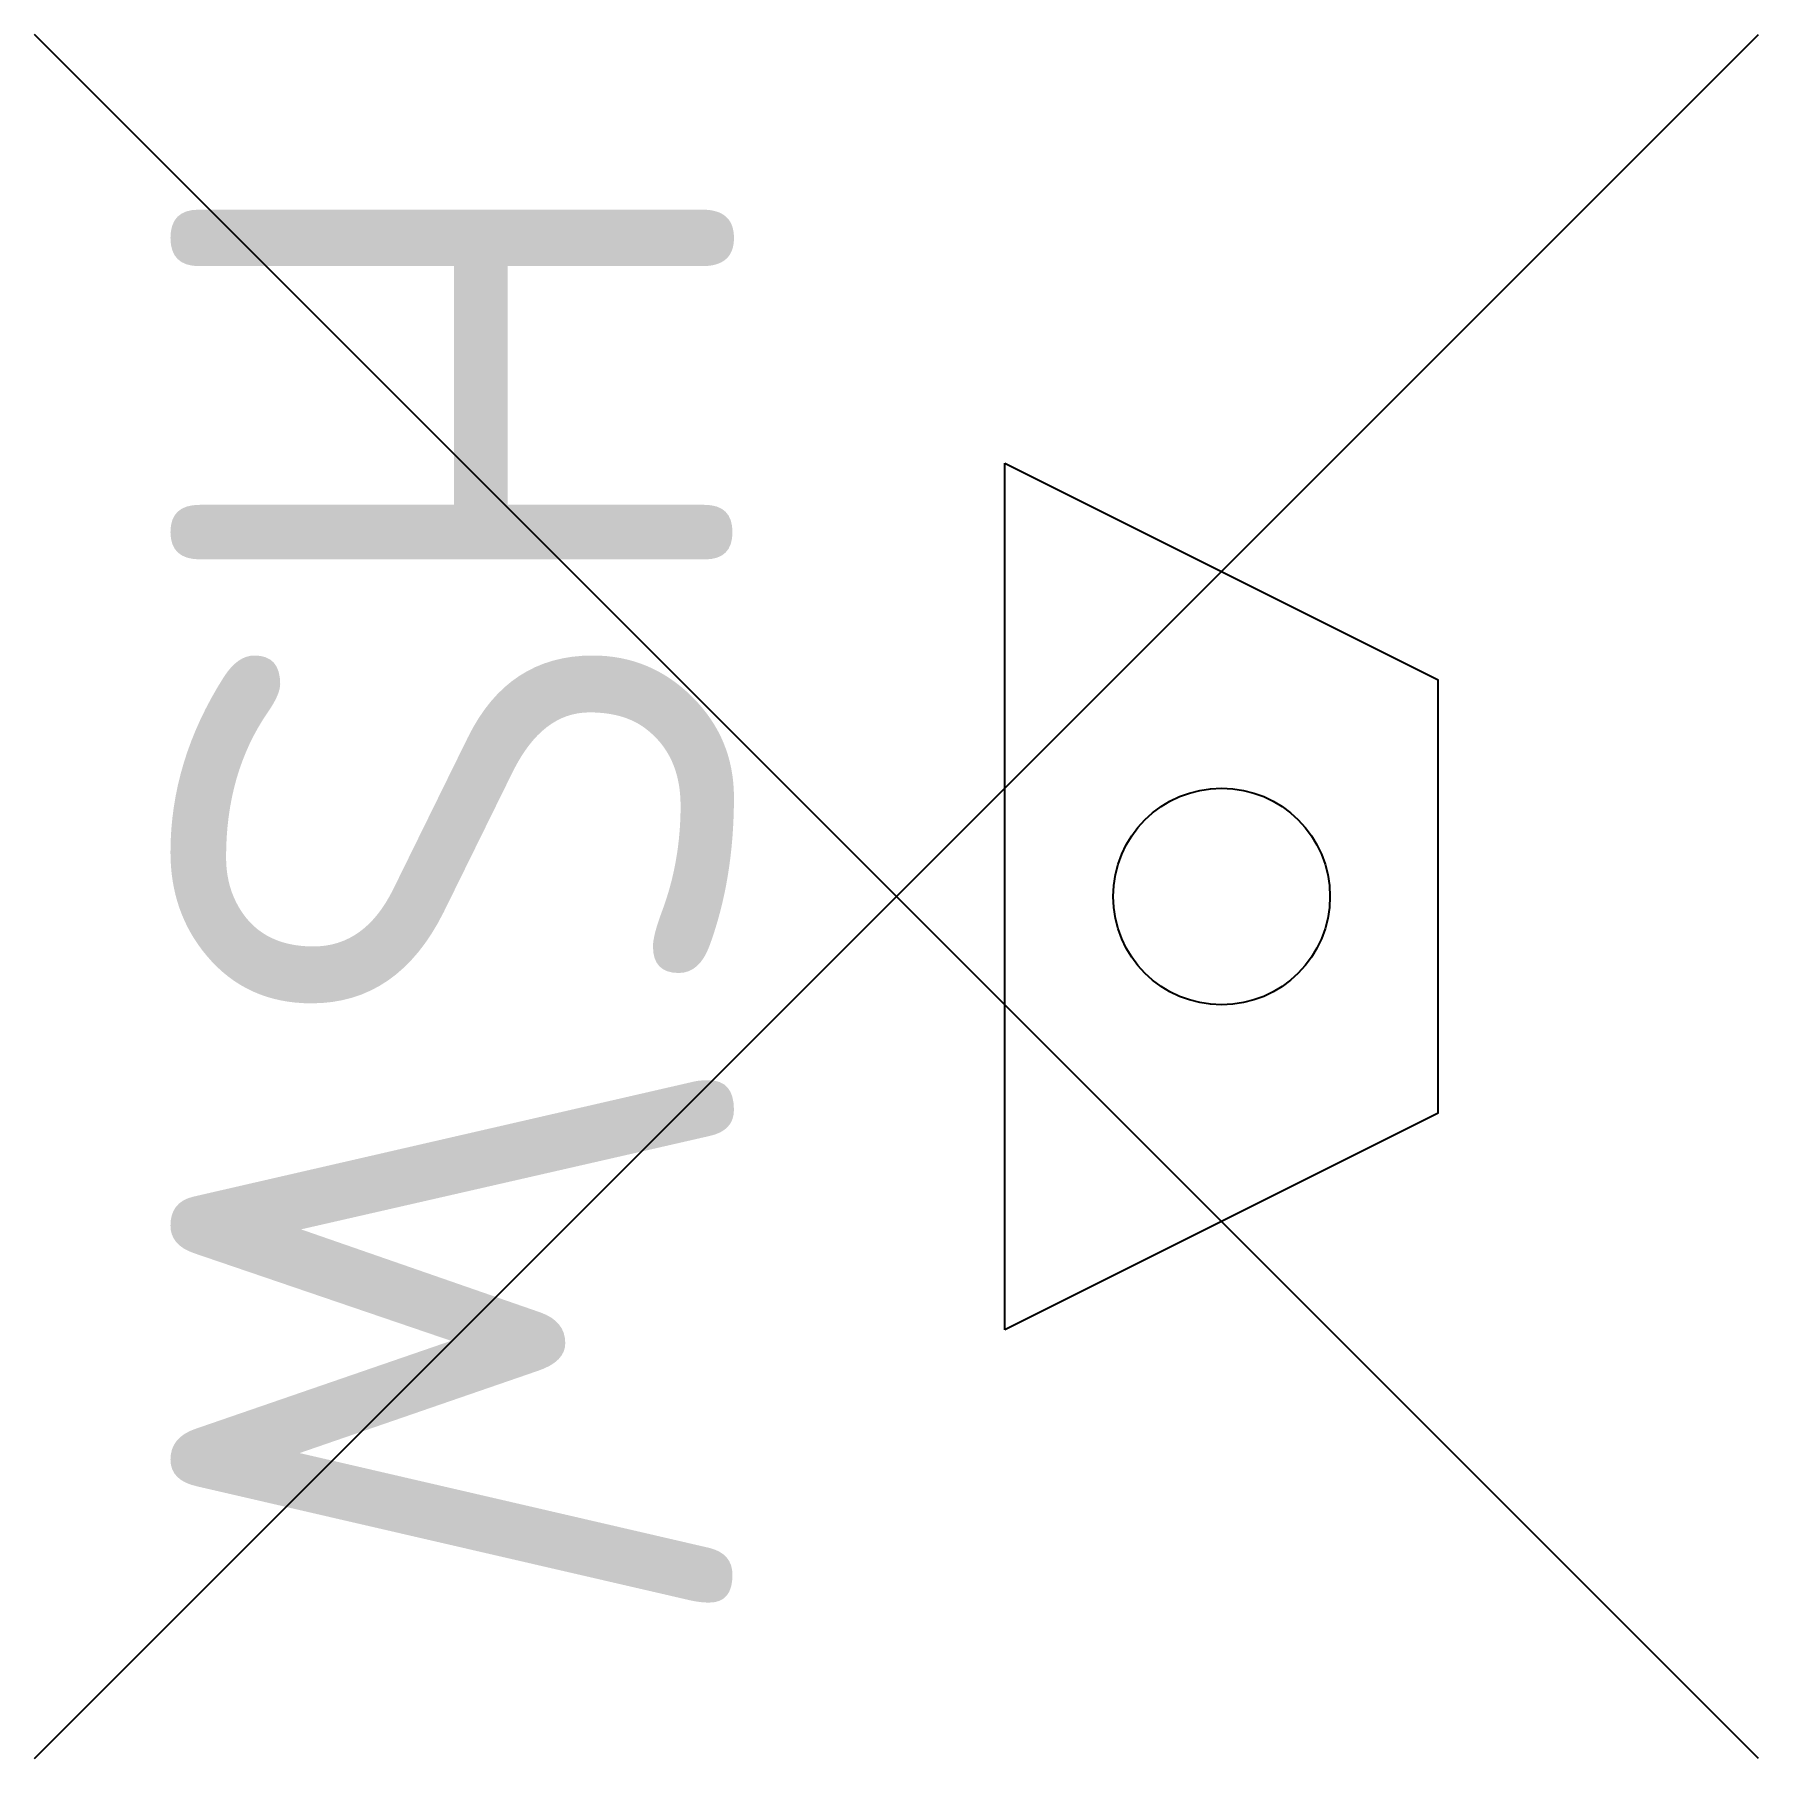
# Model space of a CAD drawing. Header units: metres. Extents: x -0.548 to 0.248, y -0.398 to 0.398.
import ezdxf
from ezdxf.enums import TextEntityAlignment as Align

# ---------------------------------------------------------------- set-up
doc = ezdxf.new("R2010")
doc.units = ezdxf.units.M
doc.styles.add('NLCS-ISO', font='NLCS-ISO.ttf')

msp = doc.modelspace()

# ---------------------------------------------------------------- linework, layer by layer
for p, q in [((-0.54775, -0.39775), (0.24775, 0.39775)), ((0.24775, -0.39775), (-0.54775, 0.39775)), ((-0.1, -0.2), (-0.1, 0.2)), ((-0.1, 0.2), (0.1, 0.1)), ((0.1, -0.1), (0.1, 0.1)), ((0.1, -0.1), (-0.1, -0.2))]:
    msp.add_line(p, q)
msp.add_circle((0, 0), 0.05)

# ---------------------------------------------------------------- texts
at = {"style": 'NLCS-ISO'}
msp.add_text('HSW', height=0.26, rotation=270, dxfattribs=at).set_placement((-0.225, 0), align=Align.TOP_CENTER)

doc.saveas('drawing.dxf')
